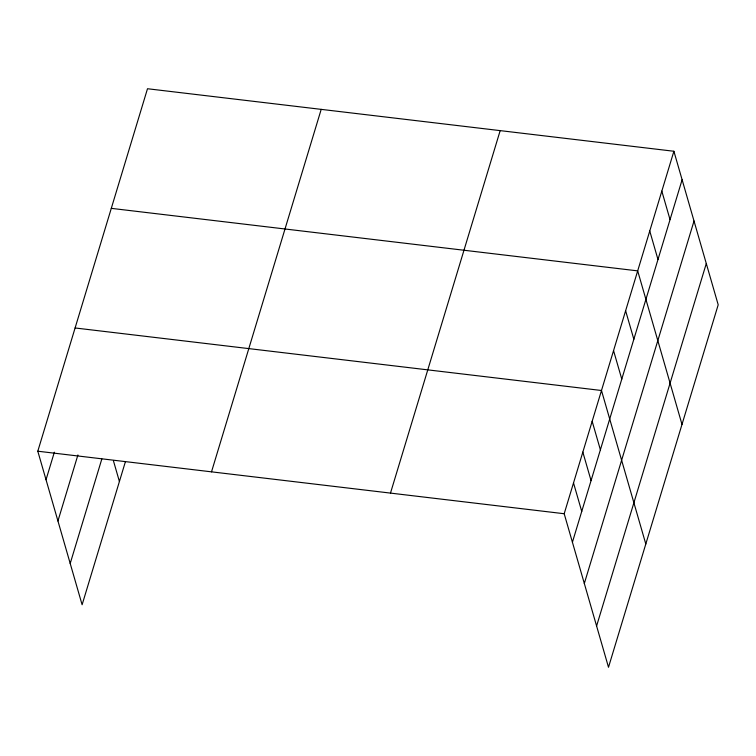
<?xml version="1.0" encoding="UTF-8"?>
<svg xmlns="http://www.w3.org/2000/svg" width="756" height="756" viewBox="0 0 756 756"><rect width="100%" height="100%" fill="white"/><g stroke="black" fill="none" stroke-linecap="round" stroke-linejoin="round"><path stroke-width="1.13" d="M125.449 461.566L82.111 604.743L37.8 451.209L147.496 88.736L673.889 151.257L718.2 304.791L608.504 667.264L564.193 513.73L673.889 151.257M46.031 479.72L54.356 452.201M57.938 520.978L77.915 454.951M70.204 563.485L101.843 458.949M211.51 471.848L321.205 109.365M390.483 493.101L500.179 130.618M572.415 542.232L682.11 179.758M584.322 583.5L694.017 221.017M596.597 626.006L706.293 263.523M111.293 208.354L637.686 270.875L681.997 424.409M75.099 327.972L601.483 390.493L645.804 544.027M37.8 451.209L564.193 513.73M661.821 191.126L670.043 219.627M649.754 230.996L657.975 259.506M625.618 310.744L633.849 339.246M613.551 350.614L621.782 379.125M592.165 421.3L600.387 449.801M582.838 452.107L591.069 480.618M573.511 482.923L581.742 511.425M113.457 460.876L119.41 481.506"/></g></svg>
